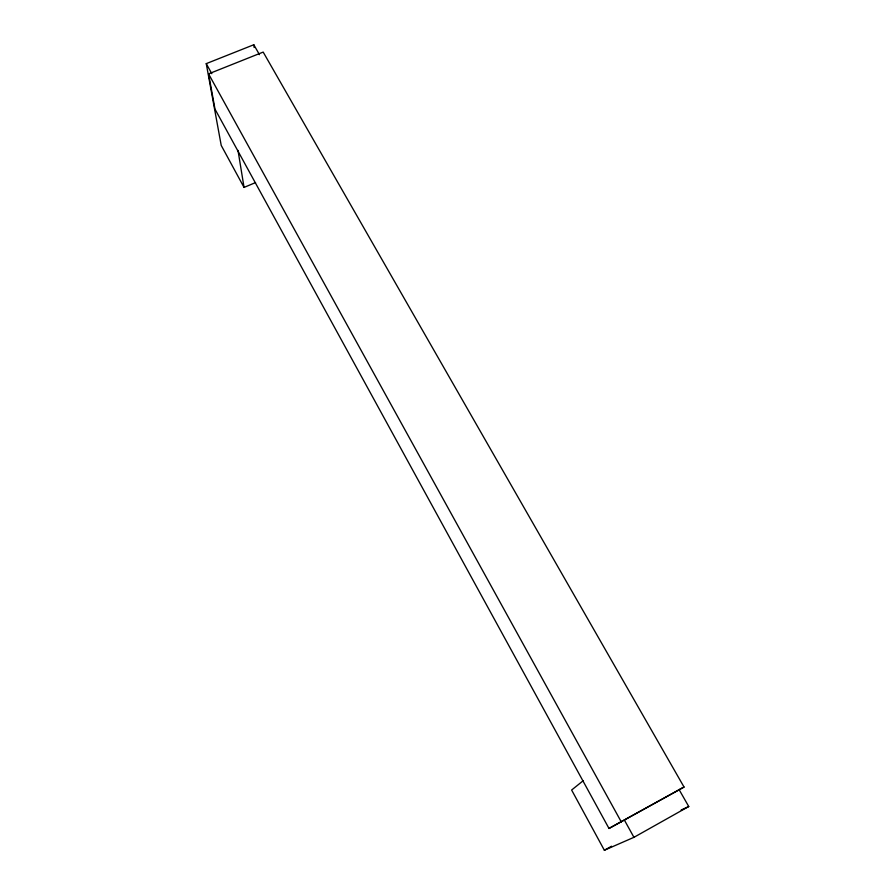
<?xml version="1.0" encoding="UTF-8"?>
<svg xmlns="http://www.w3.org/2000/svg" width="895" height="895" viewBox="0 0 895 895"><rect width="100%" height="100%" fill="white"/><g stroke="black" fill="none" stroke-linecap="round" stroke-linejoin="round"><path stroke-width="1.34" d="M583.182 780.731L571.625 790.028L604.36 850.25L633.94 837.328L688.747 806.518L679.171 789.737L608.992 828.457L215.013 109.179L208.569 73.882L263.186 52.089L684.037 787.052L608.992 828.457M604.36 850.25L611.52 846.222M679.327 789.524L684.037 787.052M681.162 809.997L688.747 806.518M259.46 54.662L253.8 44.75L206.253 63.634L221.222 145.426L244.044 187.413L255.556 182.58M206.253 63.634L211.802 73.681M624.497 820.256L633.94 837.328M208.569 73.882L621.365 822.035M238.014 150.438L244.044 187.413M253.8 44.75L254.146 47.513"/></g></svg>
